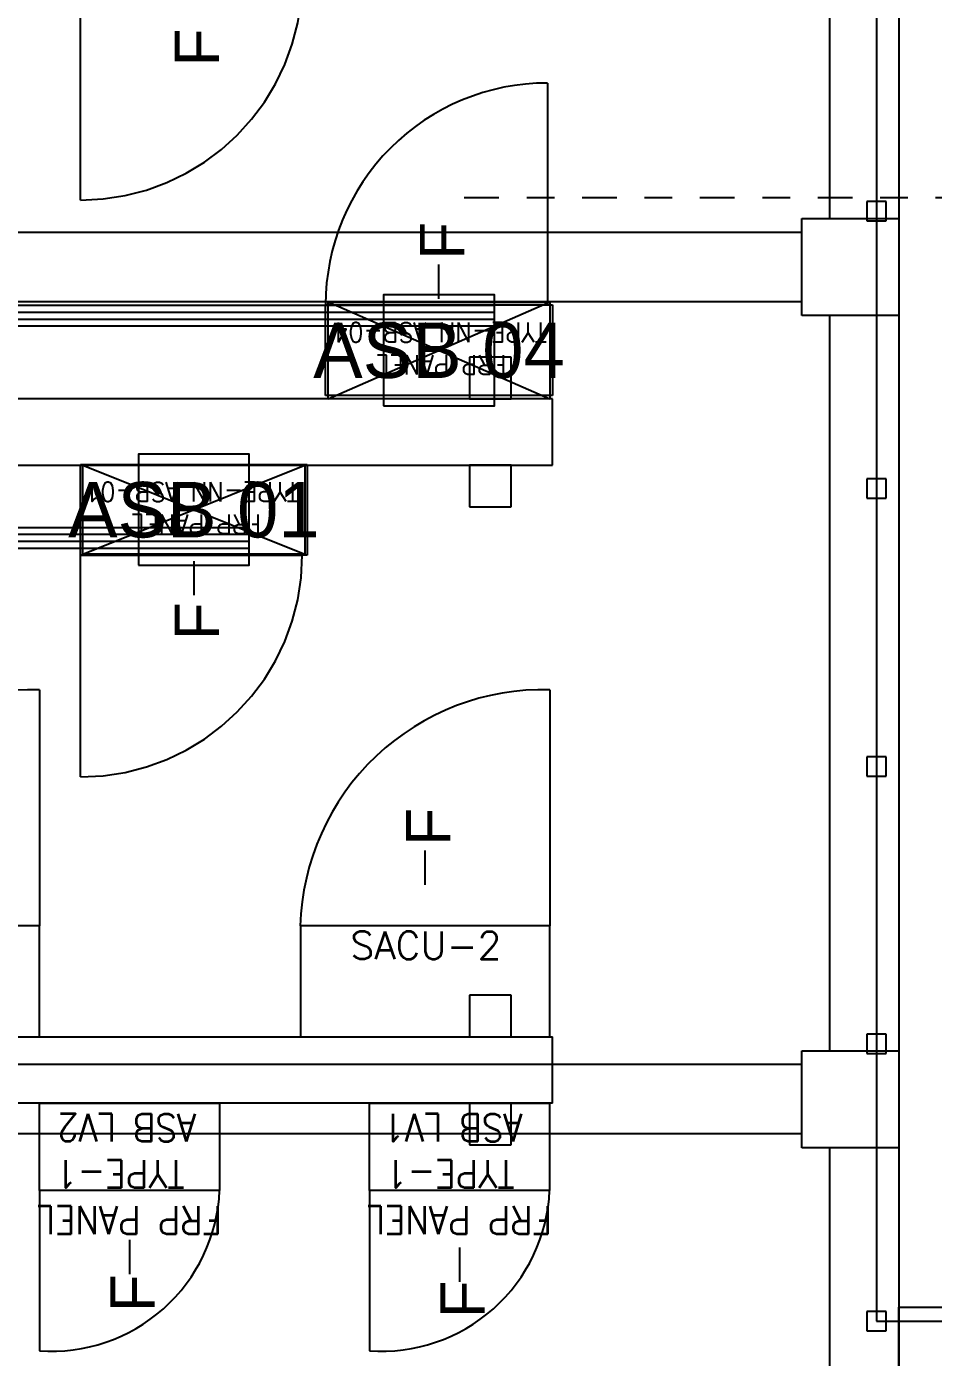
# Model space of a CAD drawing. Header units: metres. Extents: x 530404 to 530792, y 2675674 to 2676017.
# Drawn here: x 530624.277 to 530627.547, y 2675849.093 to 2675853.891 of the extents above; entities that cross this region are included whole.
import ezdxf
from ezdxf.enums import TextEntityAlignment as Align

# ---------------------------------------------------------------- set-up
doc = ezdxf.new("R2010")
doc.units = ezdxf.units.M
for name, pattern in [('CENTER', [2, 1.25, -0.25, 0.25, -0.25]), ('DASHED', [0.75, 0.5, -0.25]), ('HIDDEN', [0.375, 0.25, -0.125]), ('PHANTOM', [63.5, 31.75, -6.35, 6.35, -6.35, 6.35, -6.35])]:
    doc.linetypes.add(name, pattern=pattern)
for name, color, linetype in [('1', 5, 'Continuous'), ('IDT', 7, 'Continuous'), ('LT Cable(AG) INV to LT Panel BL-14', 2, 'Continuous')]:
    doc.layers.add(name, color=color, linetype=linetype)
doc.styles.add('Arial', font='arial.ttf')
doc.styles.add('RomanS', font='romans.shx')
doc.styles.get("Standard").update_dxf_attribs({"font": 'Adani Regular.ttf'})

# ---------------------------------------------------------------- blocks, each defined once
blk = doc.blocks.new('ASB')
at = {"layer": '1', "color": 5}
blk.add_lwpolyline([(-0.2, -0.2), (0.2, -0.2), (0.2, 0.2), (-0.2, 0.2)], close=True, dxfattribs=at)
at = {"layer": '1', "color": 7}
blk.add_attdef('ID', text='', height=0.2, dxfattribs=at).set_placement((0, 0), align=Align.MIDDLE_CENTER)
blk = doc.blocks.new('IDT')
at = {"layer": 'IDT', "color": 8}
for p, q in [((25.552, 15.4101), (25.552, 18.0601)), ((25.802, 15.4101), (25.802, 18.0601)), ((25.552, 17.4851), (25.552, 15.9851)), ((25.5981, 16.0703), (25.5981, 16.0003)), ((25.6681, 16.0703), (25.5981, 16.0703)), ((25.6681, 16.0003), (25.6681, 16.0703)), ((25.552, 15.9851), (22.802, 15.9851)), ((25.5981, 16.0003), (25.6681, 16.0003)), ((25.552, 15.0601), (25.552, 15.4101)), ((25.552, 15.4101), (25.902, 15.4101)), ((25.902, 15.4101), (25.902, 15.0601)), ((25.902, 15.3601), (29.552, 15.3601)), ((26.951, 15.3997), (26.951, 15.2497)), ((27.101, 15.3997), (26.951, 15.3997)), ((27.101, 15.2497), (27.101, 15.3997)), ((26.802, 15.2497), (32.6992, 15.2497)), ((26.951, 15.2497), (27.101, 15.2497)), ((25.5981, 15.0703), (25.5981, 15.0003)), ((25.6681, 15.0703), (25.5981, 15.0703)), ((25.6681, 15.0003), (25.6681, 15.0703)), ((25.902, 15.1101), (29.552, 15.1101)), ((25.902, 15.0601), (25.552, 15.0601)), ((25.552, 12.4101), (25.552, 15.0601)), ((25.802, 12.4101), (25.802, 15.0601)), ((25.5981, 15.0003), (25.6681, 15.0003)), ((32.6992, 15.0097), (26.802, 15.0097)), ((26.951, 15.0097), (26.951, 14.8597)), ((27.101, 15.0097), (26.951, 15.0097)), ((27.101, 14.8597), (27.101, 15.0097)), ((26.951, 14.8597), (27.101, 14.8597)), ((25.5981, 14.0703), (25.5981, 14.0003)), ((25.6681, 14.0703), (25.5981, 14.0703)), ((25.6681, 14.0003), (25.6681, 14.0703)), ((25.5981, 14.0003), (25.6681, 14.0003)), ((27.686, 13.2732), (28.504, 13.2732)), ((27.686, 12.9462), (27.686, 13.2732)), ((27.695, 12.9497), (27.695, 13.2697)), ((27.695, 13.2697), (28.495, 13.2697)), ((28.495, 13.2697), (27.695, 12.9497)), ((28.495, 12.9497), (27.695, 13.2697)), ((28.495, 13.2697), (28.495, 12.9497)), ((28.504, 13.2732), (28.504, 12.9462)), ((26.951, 13.0997), (26.951, 12.9497)), ((27.101, 13.0997), (26.951, 13.0997)), ((27.101, 12.9497), (27.101, 13.0997)), ((25.5981, 13.0685), (25.5981, 12.9985)), ((25.6681, 13.0685), (25.5981, 13.0685)), ((25.6681, 12.9985), (25.6681, 13.0685)), ((25.5981, 12.9985), (25.6681, 12.9985)), ((32.6992, 12.9497), (26.802, 12.9497)), ((26.951, 12.9497), (27.101, 12.9497)), ((28.504, 12.9462), (27.686, 12.9462)), ((28.495, 12.9497), (27.695, 12.9497)), ((26.802, 12.7097), (32.6992, 12.7097)), ((26.802, 12.6984), (27.62, 12.6984)), ((26.802, 12.3714), (26.802, 12.6984)), ((26.811, 12.3601), (26.811, 12.7097)), ((26.811, 12.7097), (27.611, 12.7097)), ((27.611, 12.7097), (26.811, 12.3601)), ((27.611, 12.3601), (26.811, 12.7097)), ((26.951, 12.7097), (26.951, 12.5597)), ((27.101, 12.7097), (26.951, 12.7097)), ((27.101, 12.5597), (27.101, 12.7097)), ((27.611, 12.7097), (27.611, 12.3601)), ((27.62, 12.6984), (27.62, 12.3714)), ((26.951, 12.5597), (27.101, 12.5597)), ((25.552, 12.0601), (25.552, 12.4101)), ((25.552, 12.4101), (25.902, 12.4101)), ((25.902, 12.4101), (25.902, 12.0601)), ((25.902, 12.3601), (29.552, 12.3601)), ((27.62, 12.3714), (26.802, 12.3714)), ((27.611, 12.3601), (26.811, 12.3601)), ((25.902, 12.1101), (29.552, 12.1101)), ((25.902, 12.0601), (25.552, 12.0601)), ((25.552, 9.4101), (25.552, 12.0601)), ((25.5981, 12.0685), (25.5981, 11.9985)), ((25.6681, 12.0685), (25.5981, 12.0685)), ((25.6681, 11.9985), (25.6681, 12.0685)), ((25.802, 9.4101), (25.802, 12.0601)), ((25.5981, 11.9985), (25.6681, 11.9985))]:
    blk.add_line(p, q, dxfattribs=at)
at = {"layer": 'IDT', "color": 8, "linetype": 'DASHED', "ltscale": 5}
for p, q in [((27.462, 15.5637), (27.462, 16.1417)), ((28.652, 15.5637), (28.652, 16.1417)), ((26.811, 13.7589), (26.811, 14.6097)), ((26.811, 14.6097), (27.711, 14.6097)), ((28.652, 13.7589), (28.652, 14.6097)), ((28.652, 14.6097), (29.552, 14.6097)), ((28.504, 14.0732), (28.504, 13.2732)), ((28.4602, 13.2732), (27.704, 13.2732)), ((28.504, 13.2732), (28.4602, 13.2732)), ((26.82, 11.5714), (26.82, 12.3714)), ((26.82, 12.3714), (26.8639, 12.3714)), ((26.8639, 12.3714), (27.62, 12.3714)), ((28.504, 11.9932), (28.504, 11.1932))]:
    blk.add_line(p, q, dxfattribs=at)
at = {"layer": 'IDT', "color": 8, "linetype": 'PHANTOM', "ltscale": 0.25}
for p, q in [((25.6331, 16.0353), (22.892, 16.0353)), ((25.6331, 9.1603), (25.6331, 16.0353))]:
    blk.add_line(p, q, dxfattribs=at)
at = {"layer": 'IDT', "color": 7}
for p, q in [((27.137, 15.8206), (27.137, 15.8931)), ((28.327, 15.7932), (28.327, 15.8658)), ((27.137, 15.7694), (27.137, 15.8206)), ((28.327, 15.7421), (28.327, 15.7932)), ((26.812, 15.5637), (27.462, 15.5637)), ((26.812, 15.2497), (26.812, 15.5637)), ((27.462, 15.5637), (27.462, 15.2497)), ((28.002, 15.5637), (28.652, 15.5637)), ((28.002, 15.2497), (28.002, 15.5637)), ((28.652, 15.5637), (28.652, 15.2497)), ((27.462, 15.2497), (26.812, 15.2497)), ((28.652, 15.2497), (28.002, 15.2497)), ((27.711, 15.0097), (26.811, 15.0097)), ((26.811, 15.0097), (26.811, 14.6097)), ((27.711, 14.6097), (27.711, 15.0097)), ((29.552, 15.0097), (28.652, 15.0097)), ((28.652, 15.0097), (28.652, 14.6097)), ((26.811, 14.6097), (27.711, 14.6097)), ((28.652, 14.6097), (29.552, 14.6097)), ((27.261, 14.4621), (27.261, 14.4109)), ((27.261, 14.4109), (27.261, 14.3384)), ((28.095, 13.3458), (28.095, 13.4183)), ((28.095, 13.2947), (28.095, 13.3458)), ((27.686, 13.2732), (28.504, 13.2732)), ((27.686, 12.9462), (27.686, 13.2732)), ((28.504, 13.2732), (28.504, 12.9462)), ((28.504, 12.9462), (27.686, 12.9462)), ((26.802, 12.6984), (27.62, 12.6984)), ((26.802, 12.3714), (26.802, 12.6984)), ((27.62, 12.6984), (27.62, 12.3714)), ((27.62, 12.3714), (26.802, 12.3714)), ((27.211, 12.3497), (27.211, 12.2985)), ((27.211, 12.2985), (27.211, 12.226))]:
    blk.add_line(p, q, dxfattribs=at)
at = {"layer": 'IDT', "color": 8, "linetype": 'HIDDEN', "ltscale": 2.5}
for p, q in [((26.802, 15.2497), (26.802, 15.0097)), ((26.802, 12.9497), (26.802, 12.7097))]:
    blk.add_line(p, q, dxfattribs=at)
at = {"layer": 'IDT', "color": 8, "linetype": 'CENTER', "ltscale": 0.1}
blk.add_line((12.5447, 11.9854), (27.1642, 11.9854), dxfattribs=at)
at = {"layer": 'IDT', "color": 8, "linetype": 'DASHED', "ltscale": 5}
for centre, radius, start, end in [((27.4175, 15.5373), 0.606, 85.7856, 177.5034), ((28.6075, 15.5373), 0.606, 85.7856, 177.5034), ((26.8361, 14.6339), 0.8753, 268.3615, 358.4192), ((28.6771, 14.6339), 0.8753, 268.3615, 358.4192), ((28.504, 13.2732), 0.8, 90, 180), ((26.82, 12.3714), 0.8, 270, 0), ((28.504, 11.1932), 0.8, 90, 180)]:
    blk.add_arc(centre, radius, start, end, dxfattribs=at)
at = {"layer": 'IDT', "color": 7, "style": 'Arial'}
for p in [(27.0458, 16.0245), (28.2358, 16.0028), (27.1698, 14.3212), (28.0038, 13.5801), (27.1198, 12.2089), (28.0038, 11.511)]:
    blk.add_text('F', height=0.16, rotation=270, dxfattribs=at).set_placement(p)
at = {"layer": 'IDT', "color": 7, "style": 'RomanS', "width": 0.9}
for s, height, p in [('FRP PANEL', 0.1, (26.8034, 15.6209)), ('FRP PANEL', 0.1, (27.9934, 15.6209)), ('TYPE-1', 0.1, (26.9382, 15.4542)), ('TYPE-1', 0.1, (28.1282, 15.4542)), ('ASB LV1', 0.1, (26.9092, 15.2876)), ('ASB LV2', 0.1, (28.0864, 15.2876)), ('FRP PANEL', 0.07, (27.8518, 13.1269)), ('TYPE-NN ASB-01', 0.07, (27.7167, 13.0102)), ('FRP PANEL', 0.07, (26.9678, 12.5521)), ('TYPE-NN ASB-04', 0.07, (26.8222, 12.4354))]:
    blk.add_text(s, height=height, dxfattribs=at).set_placement(p)
at = {"layer": 'IDT', "color": 7, "ltscale": 0.1, "style": 'RomanS'}
blk.add_text('SACU-2', height=0.1, rotation=180, dxfattribs=at).set_placement((27.5305, 14.7306))

msp = doc.modelspace()

# ---------------------------------------------------------------- linework, layer by layer
at = {"layer": 'LT Cable(AG) INV to LT Panel BL-14'}
for points in [[(530625.9643, 2675852.8854), (530620.2613, 2675852.8854, -0.110206), (530619.8787, 2675852.9707), (530618.1398, 2675853.7874, 0.042157), (530617.9888, 2675853.8001), (530611.9043, 2675853.8001, 0.414214), (530611.0043, 2675852.9001), (530611.0043, 2675823.087, 0.021647), (530611.0077, 2675823.0092), (530611.0509, 2675822.5108, -0.021647), (530611.0543, 2675822.433), (530611.0543, 2675814.905, -0.414214), (530610.1543, 2675814.005), (530568.0296, 2675814.005, -0.414214), (530567.1296, 2675814.905), (530567.1296, 2675815.2298)], [(530625.9643, 2675852.8604), (530620.258, 2675852.8604, -0.110274), (530619.8752, 2675852.9458), (530618.1377, 2675853.7624, 0.042157), (530617.9867, 2675853.7751), (530611.9293, 2675853.7751, 0.414214), (530611.0293, 2675852.8751), (530611.0293, 2675823.0881, 0.021647), (530611.0327, 2675823.0103), (530611.0759, 2675822.5119, -0.021647), (530611.0793, 2675822.434), (530611.0793, 2675814.88, -0.414214), (530610.1793, 2675813.98), (530470.8536, 2675813.98, -0.414214), (530469.9536, 2675814.88), (530469.9536, 2675815.2298)], [(530625.9643, 2675852.8354), (530620.2547, 2675852.8354, -0.110341), (530619.8717, 2675852.9209), (530618.1356, 2675853.7374, 0.042157), (530617.9846, 2675853.7501), (530611.9543, 2675853.7501, 0.414214), (530611.0543, 2675852.8501), (530611.0543, 2675823.0892, 0.021647), (530611.0577, 2675823.0114), (530611.1009, 2675822.5129, -0.021647), (530611.1043, 2675822.4351), (530611.1043, 2675792.355, -0.414214), (530610.2043, 2675791.455), (530568.0296, 2675791.455, -0.414214), (530567.1296, 2675792.355), (530567.1296, 2675792.7298)], [(530625.9643, 2675852.8104), (530620.2514, 2675852.8104, -0.110409), (530619.8681, 2675852.896), (530618.1334, 2675853.7124, 0.042157), (530617.9825, 2675853.7251), (530611.9793, 2675853.7251, 0.414214), (530611.0793, 2675852.8251), (530611.0793, 2675823.0903, 0.021647), (530611.0827, 2675823.0124), (530611.1259, 2675822.514, -0.021647), (530611.1293, 2675822.4362), (530611.1293, 2675792.33, -0.414214), (530610.2293, 2675791.43), (530470.8536, 2675791.43, -0.414214), (530469.9536, 2675792.33), (530469.9536, 2675792.7298)]]:
    msp.add_lwpolyline(points, format="xyb", dxfattribs=at)
at = {"layer": 'LT Cable(AG) INV to LT Panel BL-14', "color": 5}
for points in [[(530625.0803, 2675852.0844), (530619.3953, 2675852.0844, 0.078431), (530619.1181, 2675852.0407), (530618.2013, 2675851.7439, -0.078431), (530617.9241, 2675851.7001), (530614.9543, 2675851.7001, 0.414214), (530614.0543, 2675850.8001), (530614.0543, 2675823.2371, 0.093355), (530614.116, 2675822.9097), (530614.2176, 2675822.6494, -0.093355), (530614.2793, 2675822.322), (530614.2793, 2675792.355, 0.414214), (530615.1793, 2675791.455), (530724.813, 2675791.455, 0.414214), (530725.713, 2675792.355), (530725.713, 2675792.7298)], [(530625.0803, 2675852.0594), (530619.3992, 2675852.0594, 0.078431), (530619.122, 2675852.0157), (530618.2052, 2675851.7189, -0.078431), (530617.928, 2675851.6751), (530614.9793, 2675851.6751, 0.414214), (530614.0793, 2675850.7751), (530614.0793, 2675823.2418, 0.093355), (530614.141, 2675822.9144), (530614.2426, 2675822.6541, -0.093355), (530614.3043, 2675822.3267), (530614.3043, 2675792.38, 0.414214), (530615.2043, 2675791.48), (530627.637, 2675791.48, 0.414214), (530628.537, 2675792.38), (530628.537, 2675792.7298)], [(530625.0803, 2675852.0344), (530619.4031, 2675852.0344, 0.078431), (530619.126, 2675851.9907), (530618.2092, 2675851.6939, -0.078431), (530617.932, 2675851.6501), (530615.0043, 2675851.6501, 0.414214), (530614.1043, 2675850.7501), (530614.1043, 2675823.2465, 0.093355), (530614.166, 2675822.9191), (530614.2676, 2675822.6588, -0.093355), (530614.3293, 2675822.3314), (530614.3293, 2675814.905, 0.414214), (530615.2293, 2675814.005), (530724.813, 2675814.005, 0.414214), (530725.713, 2675814.905), (530725.713, 2675815.2298)], [(530625.0803, 2675852.0094), (530619.4071, 2675852.0094, 0.078431), (530619.1299, 2675851.9657), (530618.2131, 2675851.6689, -0.078431), (530617.9359, 2675851.6251), (530615.0293, 2675851.6251, 0.414214), (530614.1293, 2675850.7251), (530614.1293, 2675823.2512, 0.093355), (530614.191, 2675822.9238), (530614.2926, 2675822.6635, -0.093355), (530614.3543, 2675822.3361), (530614.3543, 2675814.93, 0.414214), (530615.2543, 2675814.03), (530627.637, 2675814.03, 0.414214), (530628.537, 2675814.93), (530628.537, 2675815.2298)]]:
    msp.add_lwpolyline(points, format="xyb", dxfattribs=at)

# ---------------------------------------------------------------- block references
at = {"layer": '1'}
for p, values in [((530625.7643, 2675852.724), {'ID': 'ASB 04'}), ((530624.8803, 2675852.1492), {'ID': 'ASB 01'})]:
    msp.add_blockref('ASB', p, dxfattribs=at).add_auto_attribs(values)
at = {"layer": 'IDT', "color": 8, "rotation": 180}
msp.add_blockref('IDT', (530652.9753, 2675865.2589), dxfattribs=at)

doc.saveas('drawing.dxf')
